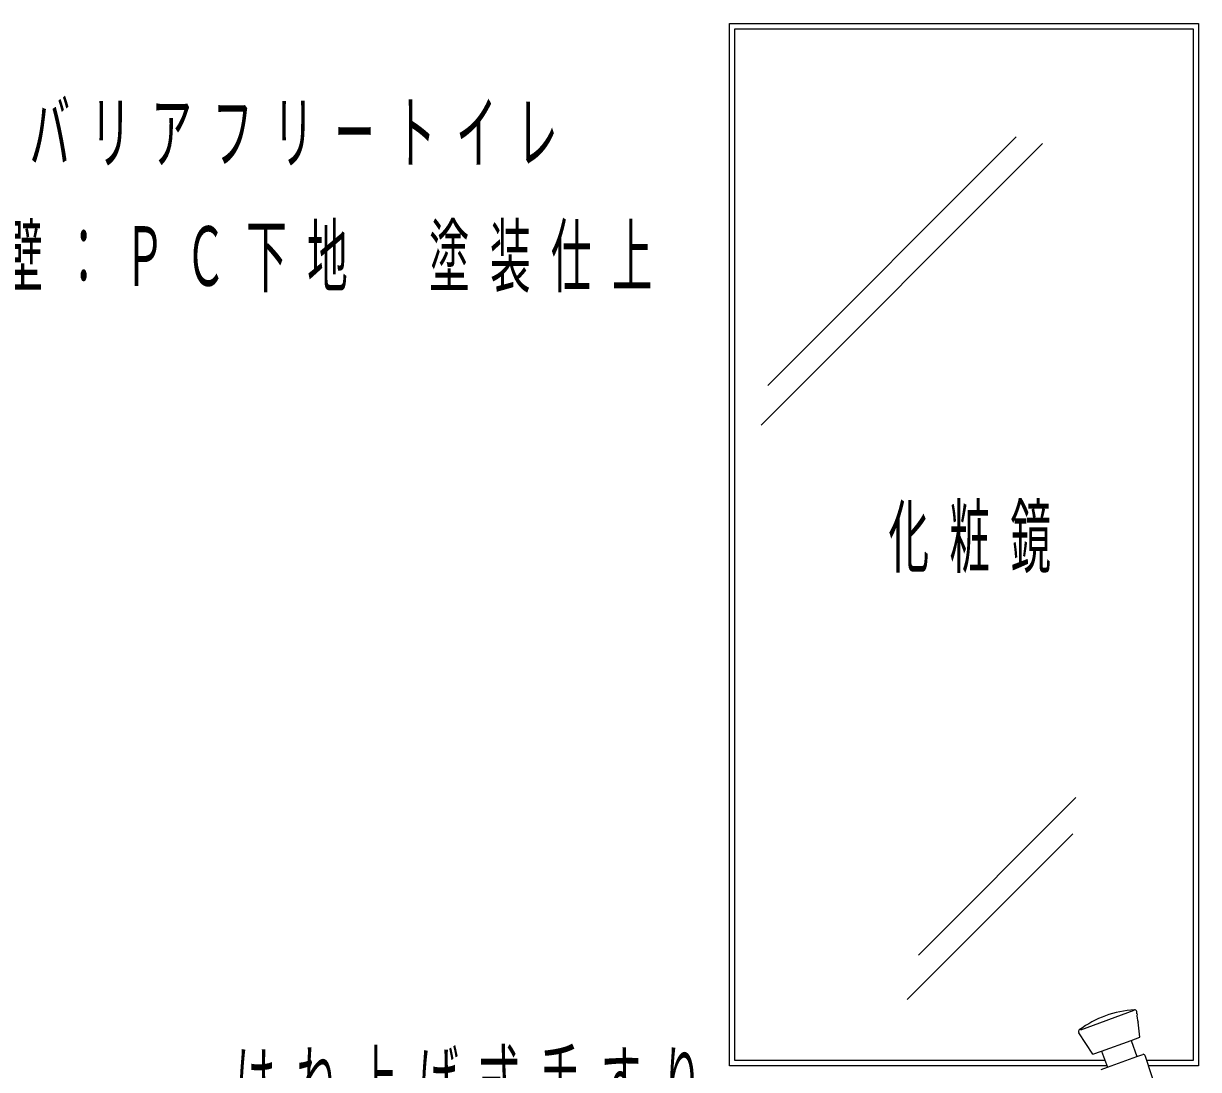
# Model space of a CAD drawing. Units: millimetres, scale not verified. Extents: x -13498 to 309, y -53460 to 8010.
# Drawn here: x -8348 to -7220, y -12734 to -11731 of the extents above; entities that cross this region are included whole.
import ezdxf

# ---------------------------------------------------------------- set-up
doc = ezdxf.new("R2010")
doc.units = ezdxf.units.MM
doc.header["$LTSCALE"] = 30
doc.layers.add('layer1', color=4, linetype='Continuous', lineweight=25)
doc.styles.add('ＭＳ ゴシック', font='')
doc.styles.get('ＭＳ ゴシック').set_extended_font_data('MS Gothic')

msp = doc.modelspace()

# ---------------------------------------------------------------- linework, layer by layer
at = {"layer": 'layer1', "color": 3}
for p, q in [((-7669.81, -12730.7), (-7669.81, -11730.7)), ((-7669.81, -11730.7), (-7219.8, -11730.7)), ((-7219.8, -11730.7), (-7219.8, -12730.7)), ((-7281.81, -12677.8), (-7333.18, -12696.49)), ((-7278.83, -12680.86), (-7279.09, -12678.75)), ((-7321.2, -12719.69), (-7334.68, -12698.98)), ((-7276.1, -12703.28), (-7277.84, -12689.01)), ((-7312.75, -12716.61), (-7284.56, -12706.35)), ((-7284.56, -12706.35), (-7276.1, -12703.28)), ((-7284.56, -12706.35), (-7278.94, -12721.79)), ((-7321.2, -12719.69), (-7312.75, -12716.61)), ((-7312.75, -12716.61), (-7307.13, -12732.05)), ((-7278.94, -12721.79), (-7273.34, -12719.75)), ((-7271.4, -12720.69), (-7237.05, -12823.71)), ((-7307.62, -12730.7), (-7669.81, -12730.7)), ((-7313.24, -12734.28), (-7307.13, -12732.05)), ((-7307.13, -12732.05), (-7278.94, -12721.79)), ((-7219.8, -12730.7), (-7268.07, -12730.7))]:
    msp.add_line(p, q, dxfattribs=at)
at = {"layer": 'layer1'}
for p, q in [((-7664.8, -12725.7), (-7664.8, -11735.7)), ((-7664.8, -11735.7), (-7224.81, -11735.7)), ((-7224.81, -11735.7), (-7224.81, -12725.7)), ((-7633.19, -12077.95), (-7394.81, -11839.57)), ((-7639.55, -12116.09), (-7369.38, -11845.92)), ((-7488.66, -12624.63), (-7337.38, -12473.36)), ((-7499.31, -12667.07), (-7340.56, -12508.32)), ((-7309.44, -12725.7), (-7664.8, -12725.7)), ((-7224.81, -12725.7), (-7269.73, -12725.7))]:
    msp.add_line(p, q, dxfattribs=at)
at = {"layer": 'layer1', "color": 3}
for centre, radius, start, end in [((-7274.88, -12776.79), 100, 93.62424, 126.37575), ((-7281.08, -12678.99), 2, 6.95396, 93.62424), ((-7258.1, -12682.47), 20.79, 175.56384, 198.34407), ((-7333, -12697.89), 2, 126.37575, 213.04602), ((-7272.82, -12721.16), 1.5, 18.43915, 110)]:
    msp.add_arc(centre, radius, start, end, dxfattribs=at)

# ---------------------------------------------------------------- texts
at = {"layer": 'layer1', "color": 3, "insert": (-8341.84, -11836.78), "char_height": 57.18, "attachment_point": 4, "style": 'ＭＳ ゴシック'}
msp.add_mtext('\\T1.5;\\W0.5;バリアフリートイレ', dxfattribs=at)
at = {"layer": 'layer1', "color": 2, "char_height": 57.18, "style": 'ＭＳ ゴシック'}
for s, insert, attachment_point in [('\\T1.5;\\W0.5;内壁：ＰＣ下地\u3000塗装仕上', (-8426.34, -11957.08), 4), ('\\T1.5;\\W0.5;化粧鏡', (-7517.39, -12258.1), 7), ('\\T1.5;\\W0.5;はね上げ式手すり', (-8144.57, -12781.25), 7)]:
    msp.add_mtext(s, dxfattribs=dict(at, insert=insert, attachment_point=attachment_point))

doc.saveas('drawing.dxf')
